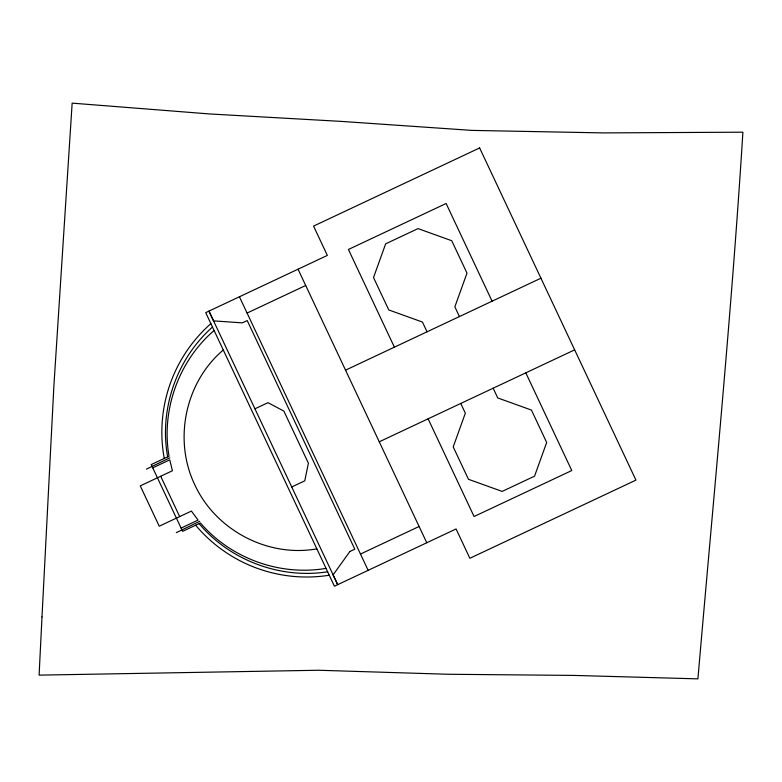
<?xml version="1.0" encoding="UTF-8"?>
<svg xmlns="http://www.w3.org/2000/svg" width="782" height="782" viewBox="0 0 782 782"><rect width="100%" height="100%" fill="white"/><g stroke="black" fill="none" stroke-linecap="round" stroke-linejoin="round"><path stroke-width="1.17" d="M212.489 327.062C176.527 358.85 158.99 409.641 167.661 456.844M214.112 330.493C178.648 360.913 161.024 410.188 169.029 456.209L151.219 464.586L182.626 531.34L200.446 522.953C230.798 558.456 279.995 576.285 326.035 568.358M223.29 350.004C185.187 382.154 173.164 440.012 194.826 484.83C215.558 530.098 267.796 557.703 316.857 548.847M146.439 469.151L169.802 457.832M176.312 532.64L199.674 521.33M247.083 313.064L305.703 285.479M254.942 408.81L267.991 402.671L283.886 411.097L308.401 463.208L304.765 480.832L291.715 486.971M345.546 370.16L540.939 278.206M152.754 467.841L169.733 459.855L172.431 470.735L140.261 485.876L159.235 526.208L191.414 511.076L198.071 520.089L181.101 528.085M379.26 441.801L574.653 349.857M360.482 554.057L419.103 526.472M327.648 571.789C280.23 579.237 229.918 560.371 199.078 523.598M492.093 301.197L446.121 203.496L348.42 249.468L394.392 347.169M525.807 372.838L571.779 470.539L474.078 516.511L428.106 418.81M459.445 316.554L454.86 306.818L466.991 273.123L451.742 240.729L418.047 228.598L385.653 243.837L373.522 277.532L388.762 309.936L422.456 322.067L427.04 331.803M493.159 388.204L497.743 397.94L531.437 410.071L546.677 442.475L534.546 476.17L502.152 491.419L468.457 479.288L453.208 446.884L465.339 413.189L460.754 403.453M298.04 269.203L426.767 542.757M239.419 296.789L368.146 570.342M160.691 476.267L179.674 516.599M329.271 575.229A144.797 144.797 0 0 1 195.656 525.211M164.249 458.457A144.797 144.797 0 0 1 210.876 323.621M41.993 616.969L39.1 675.13L318.733 670.252L447.803 674.26L573.558 675.413L697.925 678.864C713.575 496.707 731.463 314.677 742.9 132.187L603.645 132.911L471.8 130.389L341.714 121.425L209.537 113.947L72.159 103.136L53.909 385.585L41.993 616.969M349.916 551.476L333.093 574.897L337.716 584.662L208.96 311.119L213.564 320.884L242.332 322.858L247.22 320.561L354.803 549.179L349.916 551.476M479.64 147.945L313.553 226.096L327.345 255.411L205.705 312.644L334.432 586.207L456.072 528.964L469.865 558.28L635.952 480.119L479.64 147.945"/></g></svg>
